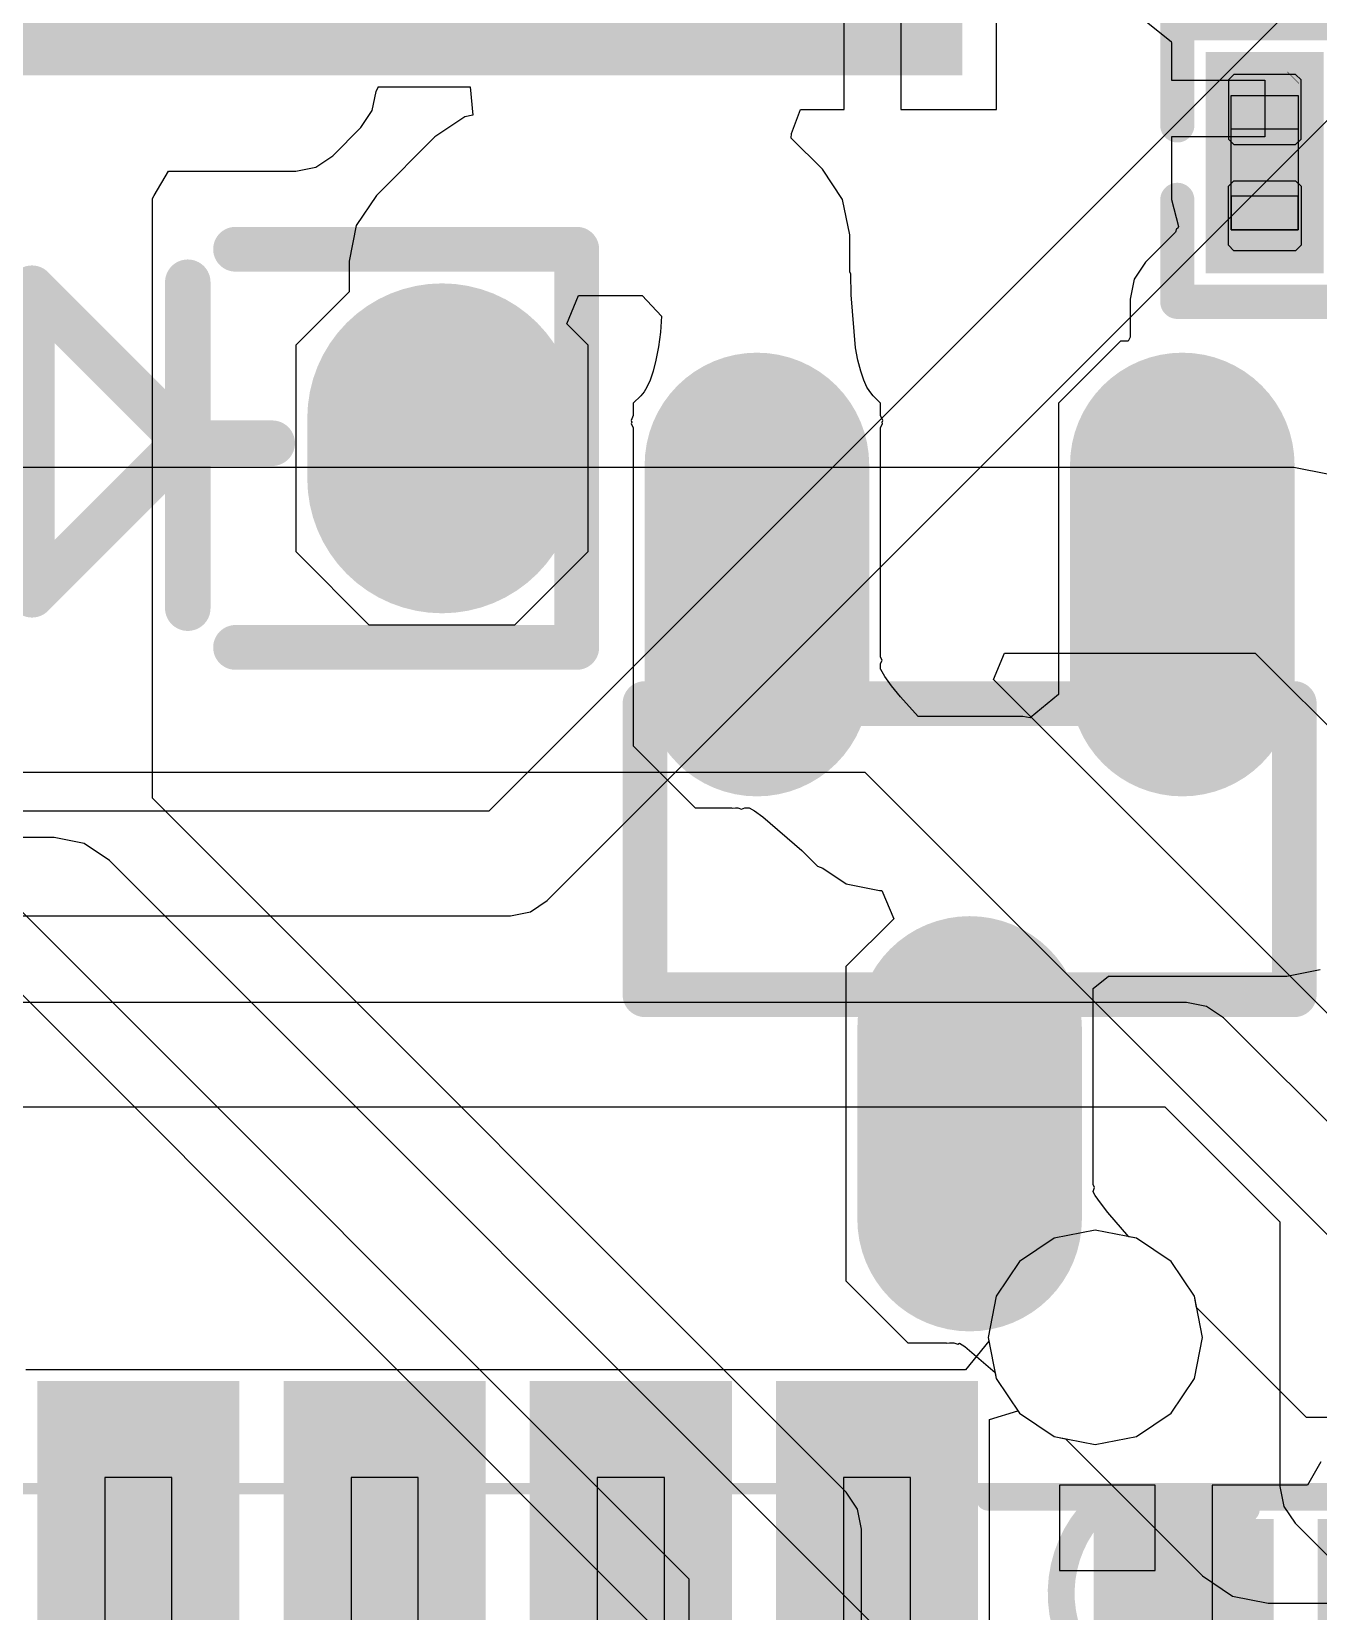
# Model space of a CAD drawing. Header units: millimetres. Extents: x 50 to 153, y 18 to 71.
# Drawn here: x 131.38 to 137.13, y 55.49 to 62.54 of the extents above; entities that cross this region are included whole.
import ezdxf

# ---------------------------------------------------------------- set-up
doc = ezdxf.new("R2010")
doc.units = ezdxf.units.MM
for name, color, linetype in [('BottomLayer', 5, 'Continuous'), ('BottomOverlay', 54, 'Continuous'), ('BottomPaste', 16, 'Continuous'), ('BottomSolder', 6, 'Continuous'), ('ConnectLayer', 7, 'Continuous'), ('Mechanical15', 56, 'Continuous'), ('Mechanical4', 56, 'Continuous'), ('Mechanical5', 56, 'Continuous'), ('TopLayer', 1, 'Continuous'), ('TopOverlay', 2, 'Continuous'), ('TopPaste', 8, 'Continuous'), ('TopSolder', 216, 'Continuous')]:
    doc.layers.add(name, color=color, linetype=linetype)

# ---------------------------------------------------------------- blocks, each defined once
blk = doc.blocks.new('R0201_22')
at = {"layer": 'Mechanical15', "const_width": 0.00254}
blk.add_lwpolyline([(0.4229, -0.1016), (0.3721, -0.1524)], dxfattribs=at)
at = {"layer": 'Mechanical15', "const_width": 0.00127}
for points in [[(0.4222, -0.1016, 1), (0.4235, -0.1016, 1)], [(0.3714, -0.1524, 1), (0.3727, -0.1524, 1)]]:
    blk.add_lwpolyline(points, format="xyb", close=True, dxfattribs=at)
at = {"layer": 'Mechanical4'}
for p, q in [((-0.2821, 0.1501), (0.3179, 0.1501)), ((-0.2821, -0.15), (-0.2821, 0.1501)), ((0.3179, 0.1501), (0.3179, -0.15)), ((0.3179, -0.15), (-0.2821, -0.15))]:
    blk.add_line(p, q, dxfattribs=at)
at = {"layer": 'Mechanical5'}
for p, q in [((-0.1321, 0.1501), (-0.2821, 0.1501)), ((-0.2821, 0.1501), (-0.2821, -0.15)), ((-0.1321, -0.15), (-0.1321, 0.1501)), ((0.1679, 0.1501), (0.3179, 0.1501)), ((0.1679, -0.15), (0.1679, 0.1501)), ((0.3179, 0.1501), (0.3179, -0.15)), ((-0.2821, -0.15), (-0.1321, -0.15)), ((0.3179, -0.15), (0.1679, -0.15))]:
    blk.add_line(p, q, dxfattribs=at)
at = {"layer": 'TopLayer'}
for points in [[(-0.3752, -0.162), (-0.0721, -0.162), (-0.3752, 0.162), (-0.0721, 0.162)], [(0.1079, -0.162), (0.411, -0.162), (0.1079, 0.162), (0.411, 0.162)]]:
    blk.add_solid(points, dxfattribs=at)
at = {"layer": 'TopOverlay', "const_width": 0.1524}
for points in [[(-0.6038, 0.3906), (-0.1483, 0.3906)], [(-0.6038, 0.3906), (-0.6038, -0.3906)], [(0.1841, 0.3906), (0.6396, 0.3906)], [(0.6396, 0.3906), (0.6396, -0.3906)], [(-0.6038, -0.3906), (-0.1483, -0.3906)], [(0.1841, -0.3906), (0.6396, -0.3906)]]:
    blk.add_lwpolyline(points, dxfattribs=at)
at = {"layer": 'TopOverlay', "const_width": 0.0762}
for points in [[(-0.6419, 0.3906, 1), (-0.5657, 0.3906, 1)], [(-0.6419, 0.3906, 1), (-0.5657, 0.3906, 1)], [(-0.1864, 0.3906, 1), (-0.1102, 0.3906, 1)], [(0.146, 0.3906, 1), (0.2222, 0.3906, 1)], [(0.6015, 0.3906, 1), (0.6777, 0.3906, 1)], [(0.6015, 0.3906, 1), (0.6777, 0.3906, 1)], [(-0.6419, -0.3906, 1), (-0.5657, -0.3906, 1)], [(-0.6419, -0.3906, 1), (-0.5657, -0.3906, 1)], [(-0.1864, -0.3906, 1), (-0.1102, -0.3906, 1)], [(0.146, -0.3906, 1), (0.2222, -0.3906, 1)], [(0.6015, -0.3906, 1), (0.6777, -0.3906, 1)], [(0.6015, -0.3906, 1), (0.6777, -0.3906, 1)]]:
    blk.add_lwpolyline(points, format="xyb", close=True, dxfattribs=at)
at = {"layer": 'TopPaste'}
for p, q in [((-0.3752, 0.138), (-0.3512, 0.162)), ((-0.3512, 0.162), (-0.0871, 0.162)), ((-0.0871, 0.162), (-0.0631, 0.138)), ((0.1229, 0.162), (0.0989, 0.138)), ((0.3871, 0.162), (0.1229, 0.162)), ((0.411, 0.138), (0.3871, 0.162)), ((-0.3752, -0.138), (-0.3752, 0.138)), ((-0.0631, 0.138), (-0.0631, -0.138)), ((0.0989, 0.138), (0.0989, -0.138)), ((0.411, -0.138), (0.411, 0.138)), ((-0.3512, -0.162), (-0.3752, -0.138)), ((-0.0631, -0.138), (-0.0871, -0.162)), ((0.0989, -0.138), (0.1229, -0.162)), ((0.3871, -0.162), (0.411, -0.138)), ((-0.0871, -0.162), (-0.3512, -0.162)), ((0.1229, -0.162), (0.3871, -0.162))]:
    blk.add_line(p, q, dxfattribs=at)
for points in [[(-0.3752, -0.162), (-0.0721, -0.162), (-0.3752, 0.162), (-0.0721, 0.162)], [(0.1079, -0.162), (0.411, -0.162), (0.1079, 0.162), (0.411, 0.162)]]:
    blk.add_solid(points, dxfattribs=at)
at = {"layer": 'TopSolder'}
for points in [[(-0.4768, -0.2636), (0.0295, -0.2636), (-0.4768, 0.2636), (0.0295, 0.2636)], [(0.0063, -0.2636), (0.5126, -0.2636), (0.0063, 0.2636), (0.5126, 0.2636)]]:
    blk.add_solid(points, dxfattribs=at)
blk = doc.blocks.new('SOT_23_45')
at = {"layer": 'TopLayer', "const_width": 0.8}
for points in [[(0.4128, 0), (-0.5652, 0)], [(2.8017, -0.95), (1.9507, -0.95)], [(0.4128, -1.9), (-0.5652, -1.9)]]:
    blk.add_lwpolyline(points, dxfattribs=at)
at = {"layer": 'TopLayer', "const_width": 0.4}
for points in [[(-0.7652, 0, 1), (-0.3652, 0, 1)], [(0.2128, 0, 1), (0.6128, 0, 1)], [(1.7507, -0.95, 1), (2.1507, -0.95, 1)], [(2.6017, -0.95, 1), (3.0017, -0.95, 1)], [(-0.7652, -1.9, 1), (-0.3652, -1.9, 1)], [(0.2128, -1.9, 1), (0.6128, -1.9, 1)]]:
    blk.add_lwpolyline(points, format="xyb", close=True, dxfattribs=at)
at = {"layer": 'TopOverlay', "const_width": 0.2}
for points in [[(0.5, -2.4), (0.5, 0.5)], [(1.8, 0.5), (0.5, 0.5)], [(1.8, -2.4), (1.8, 0.5)], [(1.8, -2.4), (0.5, -2.4)]]:
    blk.add_lwpolyline(points, dxfattribs=at)
at = {"layer": 'TopOverlay', "const_width": 0.1}
for points in [[(0.45, 0.5, 1), (0.55, 0.5, 1)], [(0.45, 0.5, 1), (0.55, 0.5, 1)], [(1.75, 0.5, 1), (1.85, 0.5, 1)], [(1.75, 0.5, 1), (1.85, 0.5, 1)], [(0.45, -2.4, 1), (0.55, -2.4, 1)], [(0.45, -2.4, 1), (0.55, -2.4, 1)], [(1.75, -2.4, 1), (1.85, -2.4, 1)], [(1.75, -2.4, 1), (1.85, -2.4, 1)]]:
    blk.add_lwpolyline(points, format="xyb", close=True, dxfattribs=at)
at = {"layer": 'TopPaste', "const_width": 0.8}
for points in [[(0.4128, 0), (-0.5652, 0)], [(2.8017, -0.95), (1.9507, -0.95)], [(0.4128, -1.9), (-0.5652, -1.9)]]:
    blk.add_lwpolyline(points, dxfattribs=at)
at = {"layer": 'TopPaste', "const_width": 0.4}
for points in [[(-0.7652, 0, 1), (-0.3652, 0, 1)], [(0.2128, 0, 1), (0.6128, 0, 1)], [(1.7507, -0.95, 1), (2.1507, -0.95, 1)], [(2.6017, -0.95, 1), (3.0017, -0.95, 1)], [(-0.7652, -1.9, 1), (-0.3652, -1.9, 1)], [(0.2128, -1.9, 1), (0.6128, -1.9, 1)]]:
    blk.add_lwpolyline(points, format="xyb", close=True, dxfattribs=at)
at = {"layer": 'TopSolder', "const_width": 1.0032}
for points in [[(0.4128, 0), (-0.5652, 0)], [(2.8017, -0.95), (1.9507, -0.95)], [(0.4128, -1.9), (-0.5652, -1.9)]]:
    blk.add_lwpolyline(points, dxfattribs=at)
at = {"layer": 'TopSolder', "const_width": 0.5016}
for points in [[(-0.816, 0, 1), (-0.3144, 0, 1)], [(0.162, 0, 1), (0.6636, 0, 1)], [(1.6999, -0.95, 1), (2.2015, -0.95, 1)], [(2.5509, -0.95, 1), (3.0525, -0.95, 1)], [(-0.816, -1.9, 1), (-0.3144, -1.9, 1)], [(0.162, -1.9, 1), (0.6636, -1.9, 1)]]:
    blk.add_lwpolyline(points, format="xyb", close=True, dxfattribs=at)
blk = doc.blocks.new('0805_D_50')
at = {"layer": 'TopLayer', "const_width": 1}
blk.add_lwpolyline([(1.5037, -0.1401), (1.5037, 0.1299)], dxfattribs=at)
at = {"layer": 'TopLayer', "const_width": 0.5}
for points in [[(1.2537, 0.1299, 1), (1.7537, 0.1299, 1)], [(1.2537, -0.1401, 1), (1.7537, -0.1401, 1)]]:
    blk.add_lwpolyline(points, format="xyb", close=True, dxfattribs=at)
at = {"layer": 'TopLayer'}
blk.add_solid([(-1.9834, -0.6401), (-0.9834, -0.6401), (-1.9834, 0.6299), (-0.9834, 0.6299)], dxfattribs=at)
at = {"layer": 'TopOverlay'}
for points, const_width in [([(-2.0853, -0.8941), (-2.0853, 0.8839)], 0.2), ([(-2.0853, 0.8839), (-0.5613, 0.8839)], 0.2), ([(0.5817, 0.8839), (2.1057, 0.8839)], 0.2), ([(2.1057, -0.8941), (2.1057, 0.8839)], 0.2), ([(-0.3277, -0.6591), (-0.3277, 0.7099)], 0.2032), ([(-0.3277, 0.7099), (0.3645, 0.0178)], 0.2032), ([(0.3683, -0.7188), (0.3683, 0.7366)], 0.2032), ([(-0.7112, 0.0127), (-0.3302, 0.0127)], 0.2032), ([(-0.3277, -0.6591), (0.3264, -0.0051)], 0.2032), ([(0.3264, -0.0051), (0.3645, -0.0051)], 0.2032), ([(0.3645, 0.0178), (0.7455, 0.0178)], 0.2032), ([(0.3645, -0.0051), (0.3645, 0.0178)], 0.2032), ([(-2.0853, -0.8941), (-0.5613, -0.8941)], 0.2), ([(0.5817, -0.8941), (2.1057, -0.8941)], 0.2)]:
    blk.add_lwpolyline(points, dxfattribs=dict(at, const_width=const_width))
for points, const_width in [([(-2.1353, 0.8839, 1), (-2.0353, 0.8839, 1)], 0.1), ([(-2.1353, 0.8839, 1), (-2.0353, 0.8839, 1)], 0.1), ([(-0.6113, 0.8839, 1), (-0.5113, 0.8839, 1)], 0.1), ([(0.5317, 0.8839, 1), (0.6317, 0.8839, 1)], 0.1), ([(2.0557, 0.8839, 1), (2.1557, 0.8839, 1)], 0.1), ([(2.0557, 0.8839, 1), (2.1557, 0.8839, 1)], 0.1), ([(-0.3785, 0.7099, 1), (-0.2769, 0.7099, 1)], 0.1016), ([(-0.3785, 0.7099, 1), (-0.2769, 0.7099, 1)], 0.1016), ([(0.3175, 0.7366, 1), (0.4191, 0.7366, 1)], 0.1016), ([(-0.762, 0.0127, 1), (-0.6604, 0.0127, 1)], 0.1016), ([(-0.381, 0.0127, 1), (-0.2794, 0.0127, 1)], 0.1016), ([(0.2756, -0.0051, 1), (0.3772, -0.0051, 1)], 0.1016), ([(0.2756, -0.0051, 1), (0.3772, -0.0051, 1)], 0.1016), ([(0.3137, 0.0178, 1), (0.4153, 0.0178, 1)], 0.1016), ([(0.3137, 0.0178, 1), (0.4153, 0.0178, 1)], 0.1016), ([(0.3137, 0.0178, 1), (0.4153, 0.0178, 1)], 0.1016), ([(0.3137, -0.0051, 1), (0.4153, -0.0051, 1)], 0.1016), ([(0.3137, -0.0051, 1), (0.4153, -0.0051, 1)], 0.1016), ([(0.6947, 0.0178, 1), (0.7963, 0.0178, 1)], 0.1016), ([(-0.3785, -0.6591, 1), (-0.2769, -0.6591, 1)], 0.1016), ([(-0.3785, -0.6591, 1), (-0.2769, -0.6591, 1)], 0.1016), ([(0.3175, -0.7188, 1), (0.4191, -0.7188, 1)], 0.1016), ([(-2.1353, -0.8941, 1), (-2.0353, -0.8941, 1)], 0.1), ([(-2.1353, -0.8941, 1), (-2.0353, -0.8941, 1)], 0.1), ([(-0.6113, -0.8941, 1), (-0.5113, -0.8941, 1)], 0.1), ([(0.5317, -0.8941, 1), (0.6317, -0.8941, 1)], 0.1), ([(2.0557, -0.8941, 1), (2.1557, -0.8941, 1)], 0.1), ([(2.0557, -0.8941, 1), (2.1557, -0.8941, 1)], 0.1)]:
    blk.add_lwpolyline(points, format="xyb", close=True, dxfattribs=dict(at, const_width=const_width))
at = {"layer": 'TopPaste', "const_width": 1}
blk.add_lwpolyline([(1.5037, -0.1401), (1.5037, 0.1299)], dxfattribs=at)
at = {"layer": 'TopPaste', "const_width": 0.5}
for points in [[(1.2537, 0.1299, 1), (1.7537, 0.1299, 1)], [(1.2537, -0.1401, 1), (1.7537, -0.1401, 1)]]:
    blk.add_lwpolyline(points, format="xyb", close=True, dxfattribs=at)
at = {"layer": 'TopPaste'}
blk.add_solid([(-1.9834, -0.6401), (-0.9834, -0.6401), (-1.9834, 0.6299), (-0.9834, 0.6299)], dxfattribs=at)
at = {"layer": 'TopSolder', "const_width": 1.2032}
blk.add_lwpolyline([(1.5037, -0.1401), (1.5037, 0.1299)], dxfattribs=at)
at = {"layer": 'TopSolder', "const_width": 0.6016}
for points in [[(1.2029, 0.1299, 1), (1.8045, 0.1299, 1)], [(1.2029, -0.1401, 1), (1.8045, -0.1401, 1)]]:
    blk.add_lwpolyline(points, format="xyb", close=True, dxfattribs=at)
at = {"layer": 'TopSolder'}
blk.add_solid([(-2.085, -0.7417), (-0.8818, -0.7417), (-2.085, 0.7315), (-0.8818, 0.7315)], dxfattribs=at)
blk = doc.blocks.new('USB_TYPE_C_16PIN_A_95')
at = {"layer": 'TopLayer'}
for points in [[(3.8474, 2.9347), (3.8474, 3.5347), (2.4974, 2.9347), (2.4974, 3.5347)], [(3.8474, 2.1347), (3.8474, 2.7347), (2.4974, 2.1347), (2.4974, 2.7347)], [(2.4974, 1.9348), (2.4974, 1.6348), (3.8474, 1.9348), (3.8474, 1.6348)], [(2.4974, 1.4347), (2.4974, 1.1347), (3.8474, 1.4347), (3.8474, 1.1347)], [(2.4974, 0.9348), (2.4974, 0.6348), (3.8474, 0.9348), (3.8474, 0.6348)], [(3.8474, 0.1347), (3.8474, 0.4347), (2.4974, 0.1347), (2.4974, 0.4347)], [(3.8474, -0.3652), (3.8474, -0.0652), (2.4974, -0.3652), (2.4974, -0.0652)]]:
    blk.add_solid(points, dxfattribs=at)
at = {"layer": 'TopPaste'}
for points in [[(3.8474, 2.9347), (3.8474, 3.5347), (2.4974, 2.9347), (2.4974, 3.5347)], [(3.8474, 2.1347), (3.8474, 2.7347), (2.4974, 2.1347), (2.4974, 2.7347)], [(2.4974, 1.9348), (2.4974, 1.6348), (3.8474, 1.9348), (3.8474, 1.6348)], [(2.4974, 1.4347), (2.4974, 1.1347), (3.8474, 1.4347), (3.8474, 1.1347)], [(2.4974, 0.9348), (2.4974, 0.6348), (3.8474, 0.9348), (3.8474, 0.6348)], [(3.8474, 0.1347), (3.8474, 0.4347), (2.4974, 0.1347), (2.4974, 0.4347)], [(3.8474, -0.3652), (3.8474, -0.0652), (2.4974, -0.3652), (2.4974, -0.0652)]]:
    blk.add_solid(points, dxfattribs=at)
at = {"layer": 'TopSolder'}
for points in [[(3.949, 2.8331), (3.949, 3.6363), (2.3958, 2.8331), (2.3958, 3.6363)], [(3.949, 2.0331), (3.949, 2.8363), (2.3958, 2.0331), (2.3958, 2.8363)], [(2.3958, 2.0364), (2.3958, 1.5332), (3.949, 2.0364), (3.949, 1.5332)], [(2.3958, 1.5363), (2.3958, 1.0331), (3.949, 1.5363), (3.949, 1.0331)], [(2.3958, 1.0364), (2.3958, 0.5332), (3.949, 1.0364), (3.949, 0.5332)], [(3.949, 0.0331), (3.949, 0.5363), (2.3958, 0.0331), (2.3958, 0.5363)], [(3.949, -0.4668), (3.949, 0.0364), (2.3958, -0.4668), (2.3958, 0.0364)], [(3.949, -0.9669), (3.949, -0.4637), (2.3958, -0.9669), (2.3958, -0.4637)]]:
    blk.add_solid(points, dxfattribs=at)
blk = doc.blocks.new('_0402_116')
at = {"layer": 'TopLayer'}
for points in [[(-0.2133, 0.8501), (-0.2133, 0.2501), (0.2966, 0.8501), (0.2966, 0.2501)], [(-0.2133, -0.1499), (-0.2133, -0.7499), (0.2966, -0.1499), (0.2966, -0.7499)]]:
    blk.add_solid(points, dxfattribs=at)
at = {"layer": 'TopOverlay', "const_width": 0.12}
for points in [[(-0.3523, 0.9516, -0.424007), (0.4227, 0.9645)], [(0.4102, -0.826, -0.424007), (-0.3647, -0.8389)]]:
    blk.add_lwpolyline(points, format="xyb", dxfattribs=at)
at = {"layer": 'TopOverlay', "const_width": 0.06}
for points in [[(-0.3823, 0.9516, 1), (-0.3223, 0.9516, 1)], [(0.3927, 0.9645, 1), (0.4527, 0.9645, 1)], [(-0.3899, 0.9255, 1), (-0.3299, 0.9255, 1)], [(0.3879, 0.9255, 1), (0.4479, 0.9255, 1)], [(-0.3899, 0.2955, 1), (-0.3299, 0.2955, 1)], [(0.3879, 0.2955, 1), (0.4479, 0.2955, 1)], [(-0.3899, -0.1699, 1), (-0.3299, -0.1699, 1)], [(0.3879, -0.1699, 1), (0.4479, -0.1699, 1)], [(-0.3899, -0.7999, 1), (-0.3299, -0.7999, 1)], [(0.3802, -0.826, 1), (0.4402, -0.826, 1)], [(0.3879, -0.7999, 1), (0.4479, -0.7999, 1)], [(-0.3947, -0.8389, 1), (-0.3347, -0.8389, 1)]]:
    blk.add_lwpolyline(points, format="xyb", close=True, dxfattribs=at)
at = {"layer": 'TopOverlay', "const_width": 0.12}
for points in [[(-0.3599, 0.2955), (-0.3599, 0.9255)], [(0.4179, 0.2955), (0.4179, 0.9255)], [(-0.3599, -0.7999), (-0.3599, -0.1699)], [(0.4179, -0.7999), (0.4179, -0.1699)]]:
    blk.add_lwpolyline(points, dxfattribs=at)
at = {"layer": 'TopPaste'}
for points in [[(-0.2133, 0.8501), (-0.2133, 0.2501), (0.2966, 0.8501), (0.2966, 0.2501)], [(-0.2133, -0.1499), (-0.2133, -0.7499), (0.2966, -0.1499), (0.2966, -0.7499)]]:
    blk.add_solid(points, dxfattribs=at)
at = {"layer": 'TopSolder'}
for points in [[(-0.3149, 0.9517), (-0.3149, 0.1485), (0.3982, 0.9517), (0.3982, 0.1485)], [(-0.3149, -0.0483), (-0.3149, -0.8515), (0.3982, -0.0483), (0.3982, -0.8515)]]:
    blk.add_solid(points, dxfattribs=at)
blk = doc.blocks.new('TF_SMD_TF_02_B_131')
at = {"layer": 'BottomLayer'}
for points in [[(-1.711, -8.0548), (-1.0109, -8.0548), (-1.711, -6.4548), (-1.0109, -6.4548)], [(-0.6106, -8.0548), (0.0894, -8.0548), (-0.6106, -6.4548), (0.0894, -6.4548)], [(0.4889, -8.0548), (1.189, -8.0548), (0.4889, -6.4548), (1.189, -6.4548)], [(1.5885, -8.0548), (2.2885, -8.0548), (1.5885, -6.4548), (2.2885, -6.4548)]]:
    blk.add_solid(points, dxfattribs=at)
at = {"layer": 'BottomOverlay', "const_width": 0.1016}
blk.add_lwpolyline([(2.433, -6.8804), (5.5321, -6.8814)], dxfattribs=at)
at = {"layer": 'BottomOverlay', "const_width": 0.0508}
blk.add_lwpolyline([(2.4076, -6.8804, 1), (2.4584, -6.8804, 1)], format="xyb", close=True, dxfattribs=at)
at = {"layer": 'BottomPaste'}
for points in [[(-1.711, -8.0548), (-1.0109, -8.0548), (-1.711, -6.4548), (-1.0109, -6.4548)], [(-0.6106, -8.0548), (0.0894, -8.0548), (-0.6106, -6.4548), (0.0894, -6.4548)], [(0.4889, -8.0548), (1.189, -8.0548), (0.4889, -6.4548), (1.189, -6.4548)], [(1.5885, -8.0548), (2.2885, -8.0548), (1.5885, -6.4548), (2.2885, -6.4548)]]:
    blk.add_solid(points, dxfattribs=at)
at = {"layer": 'BottomSolder'}
for points in [[(-1.8126, -8.1564), (-0.9093, -8.1564), (-1.8126, -6.3532), (-0.9093, -6.3532)], [(-0.7122, -8.1564), (0.191, -8.1564), (-0.7122, -6.3532), (0.191, -6.3532)], [(0.3873, -8.1564), (1.2906, -8.1564), (0.3873, -6.3532), (1.2906, -6.3532)], [(1.4869, -8.1564), (2.3901, -8.1564), (1.4869, -6.3532), (2.3901, -6.3532)]]:
    blk.add_solid(points, dxfattribs=at)
at = {"layer": 'Mechanical15'}
for p, q in [((-1.511, -6.7831), (-1.511, -7.4331)), ((-1.2109, -6.7831), (-1.511, -6.7831)), ((-1.2109, -7.4331), (-1.2109, -6.7831)), ((-0.4106, -6.7831), (-0.4106, -7.4331)), ((-0.1106, -6.7831), (-0.4106, -6.7831)), ((-0.1106, -7.4331), (-0.1106, -6.7831)), ((0.6889, -6.7831), (0.6889, -7.4331)), ((0.989, -6.7831), (0.6889, -6.7831)), ((0.989, -7.4331), (0.989, -6.7831)), ((1.7885, -6.7831), (1.7885, -7.4331)), ((2.0885, -6.7831), (1.7885, -6.7831)), ((2.0885, -7.4331), (2.0885, -6.7831))]:
    blk.add_line(p, q, dxfattribs=at)
at = {"layer": 'Mechanical15', "const_width": 0.0508}
blk.add_lwpolyline([(-7.6824, -6.8331), (7.0776, -6.8331)], dxfattribs=at)

msp = doc.modelspace()

# ---------------------------------------------------------------- linework, layer by layer
at = {"layer": 'ConnectLayer'}
for p, q in [((138.5578, 64.1949), (133.4218, 59.0588)), ((133.6832, 58.6609), (139.0312, 64.009)), ((135.0089, 62.1921), (135.0089, 63.1211)), ((135.2629, 63.1211), (135.2629, 62.1921)), ((135.6899, 62.1921), (135.6899, 62.7186)), ((136.3447, 62.596), (136.47, 62.4958)), ((136.47, 62.4958), (136.4718, 62.4903)), ((136.4718, 62.4903), (136.4718, 62.3239)), ((132.9183, 62.273), (132.927, 62.2927)), ((132.927, 62.2927), (132.927, 62.2937)), ((132.927, 62.2937), (133.3381, 62.2937)), ((133.3381, 62.2937), (133.3506, 62.1667)), ((136.4718, 62.3239), (136.8878, 62.3239)), ((136.8878, 62.3239), (136.8878, 62.0699)), ((132.9012, 62.1874), (132.9183, 62.273)), ((132.8507, 62.1117), (132.9012, 62.1874)), ((133.3154, 62.1597), (133.181, 62.0699)), ((133.3506, 62.1667), (133.3154, 62.1597)), ((134.774, 62.0856), (134.8138, 62.1921)), ((134.8138, 62.1921), (135.0089, 62.1921)), ((135.2629, 62.1921), (135.6899, 62.1921)), ((132.7244, 61.9854), (132.8507, 62.1117)), ((134.7729, 62.0651), (134.774, 62.0856)), ((133.181, 62.0699), (132.9196, 61.8085)), ((134.9125, 61.9255), (134.7729, 62.0651)), ((136.8878, 62.0699), (136.4718, 62.0699)), ((136.4718, 62.0699), (136.4718, 61.7913)), ((132.6488, 61.9349), (132.7244, 61.9854)), ((131.9263, 61.8086), (131.9913, 61.9172)), ((131.9913, 61.9172), (132.5596, 61.9172)), ((132.5596, 61.9172), (132.6488, 61.9349)), ((135.0024, 61.791), (134.9125, 61.9255)), ((131.919, 61.7947), (131.9263, 61.8086)), ((131.919, 59.1178), (131.919, 61.7947)), ((132.9196, 61.8085), (132.8298, 61.6741)), ((135.0339, 61.6325), (135.0024, 61.791)), ((136.4718, 61.7913), (136.4717, 61.7913)), ((136.4717, 61.7913), (136.5025, 61.6695)), ((132.8298, 61.6741), (132.7983, 61.5155)), ((136.4937, 61.6597), (136.4892, 61.6448)), ((136.4999, 61.663), (136.4937, 61.6597)), ((136.5025, 61.6695), (136.4999, 61.663)), ((135.0339, 61.4675), (135.0339, 61.6325)), ((136.4892, 61.6448), (136.3547, 61.5104)), ((132.7983, 61.5155), (132.7983, 61.3788)), ((135.0385, 61.4569), (135.0339, 61.4675)), ((135.0398, 61.3648), (135.0385, 61.4569)), ((136.3547, 61.5104), (136.3042, 61.4347)), ((132.7983, 61.3788), (132.5602, 61.1408)), ((136.3042, 61.4347), (136.2865, 61.3455)), ((133.7703, 61.2355), (133.8229, 61.3625)), ((133.8229, 61.3625), (134.1063, 61.3625)), ((134.1063, 61.3625), (134.1931, 61.2698)), ((135.0601, 61.1288), (135.0398, 61.3648)), ((136.2865, 61.3455), (136.2865, 61.1767)), ((133.865, 61.1408), (133.7703, 61.2355)), ((134.1931, 61.2698), (134.1884, 61.1988)), ((134.1884, 61.1988), (134.1797, 61.1325)), ((136.2865, 61.1767), (136.2784, 61.1587)), ((132.5602, 61.1408), (132.5602, 60.2184)), ((133.865, 60.2184), (133.865, 61.1408)), ((134.1797, 61.1325), (134.1686, 61.0734)), ((135.0704, 61.0734), (135.0601, 61.1288)), ((136.2433, 61.1575), (135.9671, 60.8813)), ((136.2784, 61.1575), (136.2433, 61.1575)), ((136.2784, 61.1587), (136.2784, 61.1575)), ((134.1559, 61.0236), (134.1421, 60.9834)), ((134.1686, 61.0734), (134.1559, 61.0236)), ((135.0832, 61.0236), (135.0704, 61.0734)), ((135.097, 60.9834), (135.0832, 61.0236)), ((134.1282, 60.9532), (134.1156, 60.9326)), ((134.1421, 60.9834), (134.1282, 60.9532)), ((135.1108, 60.9531), (135.097, 60.9834)), ((135.1234, 60.9327), (135.1108, 60.9531)), ((134.1004, 60.9145), (134.0671, 60.8813)), ((134.0671, 60.8813), (134.0671, 60.8265)), ((134.1156, 60.9326), (134.1004, 60.9145)), ((135.1387, 60.9145), (135.1234, 60.9327)), ((135.1719, 60.8813), (135.1387, 60.9145)), ((135.1719, 60.8265), (135.1719, 60.8813)), ((135.9671, 60.8813), (135.9671, 59.5802)), ((134.0671, 60.8265), (134.0576, 60.8036)), ((135.1814, 60.8036), (135.1719, 60.8265)), ((134.0576, 60.8036), (134.0605, 60.7966)), ((134.0605, 60.7966), (134.0582, 60.7895)), ((134.0582, 60.7895), (134.0671, 60.7723)), ((134.0671, 60.7723), (134.0671, 59.3509)), ((135.1719, 60.7723), (135.1808, 60.7895)), ((135.1719, 59.7476), (135.1719, 60.7723)), ((135.1786, 60.7966), (135.1814, 60.8036)), ((135.1808, 60.7895), (135.1786, 60.7966)), ((137.0173, 60.5939), (129.6553, 60.5939)), ((137.1759, 60.5624), (137.0173, 60.5939)), ((132.5602, 60.2184), (132.8864, 59.8922)), ((133.5388, 59.8922), (133.865, 60.2184)), ((132.8864, 59.8922), (133.5388, 59.8922)), ((135.6761, 59.6479), (135.7247, 59.7652)), ((135.7247, 59.7652), (136.8457, 59.7652)), ((136.8457, 59.7652), (139.087, 57.5238)), ((135.1783, 59.7334), (135.1719, 59.7476)), ((135.1719, 59.7166), (135.1783, 59.7334)), ((135.1719, 59.6934), (135.1719, 59.7166)), ((135.1729, 59.6913), (135.1719, 59.6934)), ((135.1915, 59.6607), (135.1729, 59.6913)), ((135.2213, 59.6192), (135.1915, 59.6607)), ((135.261, 59.5698), (135.2213, 59.6192)), ((138.0901, 57.234), (135.6761, 59.6479)), ((135.3398, 59.4826), (135.261, 59.5698)), ((135.9671, 59.5802), (135.8401, 59.476)), ((135.8065, 59.4826), (135.3398, 59.4826)), ((135.8401, 59.476), (135.8065, 59.4826)), ((134.0671, 59.3509), (134.3433, 59.0747)), ((124.3385, 59.2331), (135.1021, 59.2331)), ((135.1021, 59.2331), (137.5956, 56.7395)), ((135.018, 56.0188), (131.919, 59.1178)), ((133.4218, 59.0588), (127.9901, 59.0588)), ((134.3433, 59.0747), (134.5064, 59.0747)), ((134.5064, 59.0747), (134.5099, 59.0722)), ((134.5099, 59.0722), (134.5239, 59.0747)), ((134.5239, 59.0747), (134.5341, 59.0747)), ((134.5341, 59.0747), (134.5509, 59.0683)), ((134.5509, 59.0683), (134.5652, 59.0747)), ((134.5652, 59.0747), (134.5849, 59.0747)), ((134.5849, 59.0747), (134.6092, 59.0603)), ((134.6092, 59.0603), (134.6459, 59.0342)), ((134.6459, 59.0342), (134.8195, 58.8831)), ((131.4803, 58.9415), (125.0834, 58.9415)), ((131.6141, 58.9149), (131.4803, 58.9415)), ((131.7275, 58.8391), (131.6141, 58.9149)), ((135.2286, 55.338), (131.7275, 58.8391)), ((134.8195, 58.8831), (134.8894, 58.8146)), ((134.8894, 58.8146), (134.9135, 58.805)), ((134.9135, 58.805), (135.0178, 58.7353)), ((131.2163, 58.7302), (134.3153, 55.6312)), ((135.0178, 58.7353), (135.1665, 58.7057)), ((135.1665, 58.7057), (135.1779, 58.7057)), ((135.1779, 58.7057), (135.2305, 58.5787)), ((133.6075, 58.6104), (133.6832, 58.6609)), ((128.0867, 58.5927), (133.5184, 58.5927)), ((133.5184, 58.5927), (133.6075, 58.6104)), ((135.2305, 58.5787), (135.0171, 58.3654)), ((135.0171, 58.3654), (135.0171, 56.962)), ((136.9868, 58.323), (137.1355, 58.3526)), ((136.1219, 58.2677), (136.1893, 58.323)), ((136.1219, 57.3918), (136.1219, 58.2677)), ((136.1893, 58.323), (136.9868, 58.323)), ((136.5387, 58.2054), (125.0834, 58.2054)), ((131.3355, 58.2423), (134.3439, 55.2338)), ((136.6279, 58.1877), (136.5387, 58.2054)), ((136.7035, 58.1371), (136.6279, 58.1877)), ((137.3536, 57.4871), (136.7035, 58.1371)), ((124.6418, 57.7392), (136.4422, 57.7392)), ((136.4422, 57.7392), (136.9557, 57.2258)), ((136.128, 57.3795), (136.1219, 57.3918)), ((136.1219, 57.3614), (136.128, 57.3795)), ((136.1219, 57.3596), (136.1219, 57.3614)), ((136.1305, 57.3438), (136.1219, 57.3596)), ((136.1534, 57.31), (136.1305, 57.3438)), ((136.1865, 57.2668), (136.1534, 57.31)), ((136.2801, 57.1593), (136.1865, 57.2668)), ((136.9557, 57.2258), (136.9557, 56.0444)), ((135.9475, 57.1526), (135.7921, 57.0487)), ((135.9475, 57.1526), (135.7921, 57.0487)), ((135.9475, 57.1526), (135.7921, 57.0487)), ((136.1308, 57.189), (135.9475, 57.1526)), ((136.1308, 57.189), (135.9475, 57.1526)), ((136.1308, 57.189), (135.9475, 57.1526)), ((136.3142, 57.1526), (136.1308, 57.189)), ((136.3142, 57.1526), (136.1308, 57.189)), ((136.3142, 57.1526), (136.1308, 57.189)), ((136.3142, 57.1526), (136.2801, 57.1593)), ((136.4696, 57.0487), (136.3142, 57.1526)), ((136.4696, 57.0487), (136.3142, 57.1526)), ((136.4696, 57.0487), (136.3142, 57.1526)), ((136.4696, 57.0487), (136.3142, 57.1526)), ((135.7921, 57.0487), (135.6882, 56.8933)), ((135.7921, 57.0487), (135.6882, 56.8933)), ((135.7921, 57.0487), (135.6882, 56.8933)), ((136.5735, 56.8933), (136.4696, 57.0487)), ((136.5735, 56.8933), (136.4696, 57.0487)), ((136.5735, 56.8933), (136.4696, 57.0487)), ((136.5735, 56.8933), (136.4696, 57.0487)), ((135.0171, 56.962), (135.2933, 56.6858)), ((135.6882, 56.8933), (135.6517, 56.7099)), ((135.6882, 56.8933), (135.6517, 56.7099)), ((135.6882, 56.8933), (135.6517, 56.7099)), ((136.6099, 56.7099), (136.5735, 56.8933)), ((136.6099, 56.7099), (136.5735, 56.8933)), ((136.6099, 56.7099), (136.5735, 56.8933)), ((136.5834, 56.8434), (136.5735, 56.8933)), ((137.0746, 56.3521), (136.5834, 56.8434)), ((135.2933, 56.6858), (135.4644, 56.6858)), ((135.4644, 56.6858), (135.467, 56.6839)), ((135.467, 56.6839), (135.4791, 56.6858)), ((135.4791, 56.6858), (135.4985, 56.6858)), ((135.4985, 56.6858), (135.5165, 56.6797)), ((135.5165, 56.6797), (135.525, 56.6839)), ((135.525, 56.6839), (135.5484, 56.6687)), ((135.5484, 56.6687), (135.683, 56.5526)), ((135.6552, 56.6923), (135.551, 56.5653)), ((135.6517, 56.7099), (135.6552, 56.6923)), ((135.6517, 56.7099), (135.6882, 56.5266)), ((135.6517, 56.7099), (135.6882, 56.5266)), ((136.5735, 56.5266), (136.6099, 56.7099)), ((136.5735, 56.5266), (136.6099, 56.7099)), ((136.5735, 56.5266), (136.6099, 56.7099)), ((132.3589, 56.5653), (131.3541, 56.5653)), ((132.4544, 56.5653), (132.3589, 56.5653)), ((132.3589, 56.5653), (132.3589, 56.5653)), ((133.4592, 56.5653), (132.4544, 56.5653)), ((132.4544, 56.5653), (132.4544, 56.5653)), ((133.554, 56.5653), (133.4592, 56.5653)), ((133.4592, 56.5653), (133.4592, 56.5653)), ((134.5265, 56.5653), (133.554, 56.5653)), ((133.554, 56.5653), (133.554, 56.5653)), ((134.5588, 56.5653), (134.5265, 56.5653)), ((134.6535, 56.5653), (134.5588, 56.5653)), ((134.6858, 56.5653), (134.6535, 56.5653)), ((135.551, 56.5653), (134.6858, 56.5653)), ((135.683, 56.5526), (135.6882, 56.5266)), ((135.6882, 56.5266), (135.7921, 56.3712)), ((135.6882, 56.5266), (135.7921, 56.3712)), ((135.6882, 56.5266), (135.7921, 56.3712)), ((136.4696, 56.3712), (136.5735, 56.5266)), ((136.4696, 56.3712), (136.5735, 56.5266)), ((136.4696, 56.3712), (136.5735, 56.5266)), ((135.6584, 56.3426), (135.7854, 56.3812)), ((135.7854, 56.3812), (135.7921, 56.3712)), ((135.7921, 56.3712), (135.9475, 56.2673)), ((135.7921, 56.3712), (135.9475, 56.2673)), ((135.7921, 56.3712), (135.9475, 56.2673)), ((135.7921, 56.3712), (135.9475, 56.2673)), ((136.3142, 56.2673), (136.4696, 56.3712)), ((136.3142, 56.2673), (136.4696, 56.3712)), ((136.3142, 56.2673), (136.4696, 56.3712)), ((135.6584, 54.6605), (135.6584, 56.3426)), ((137.6749, 56.3521), (137.0746, 56.3521)), ((135.9475, 56.2673), (136.1308, 56.2308)), ((135.9475, 56.2673), (136.1308, 56.2308)), ((135.9475, 56.2673), (136.1308, 56.2308)), ((135.9475, 56.2673), (135.9974, 56.2574)), ((135.9974, 56.2574), (136.61, 55.6448)), ((136.1308, 56.2308), (136.3142, 56.2673)), ((136.1308, 56.2308), (136.3142, 56.2673)), ((136.1308, 56.2308), (136.3142, 56.2673)), ((137.1376, 56.1534), (137.0793, 56.0505)), ((135.0685, 55.9432), (135.018, 56.0188)), ((136.3983, 56.0505), (135.9713, 56.0505)), ((135.9713, 56.0505), (135.9713, 55.6685)), ((136.3983, 55.6685), (136.3983, 56.0505)), ((137.0793, 56.0505), (136.6523, 56.0505)), ((136.6523, 56.0505), (136.6523, 55.5415)), ((136.9557, 56.0444), (136.9734, 55.9552)), ((135.0863, 55.854), (135.0685, 55.9432)), ((136.9734, 55.9552), (137.0239, 55.8796)), ((137.0239, 55.8796), (137.6461, 55.2573)), ((135.0863, 52.831), (135.0863, 55.854)), ((135.9713, 55.6685), (136.3983, 55.6685)), ((134.3153, 55.6312), (134.3153, 53.3882)), ((136.61, 55.6448), (136.7444, 55.555)), ((136.6523, 55.5415), (136.6523, 55.0325)), ((136.7444, 55.555), (136.903, 55.5234)), ((136.903, 55.5234), (139.1077, 55.5234))]:
    msp.add_line(p, q, dxfattribs=at)
at = {"layer": 'TopOverlay', "const_width": 0.1}
msp.add_lwpolyline([(152.5477, 50.1974, 1), (111.3241, 50.1974, 1)], format="xyb", close=True, dxfattribs=at)

# ---------------------------------------------------------------- block references
for name, p, rotation in [('TF_SMD_TF_02_B_131', (133.2175, 62.8677), 360), ('USB_TYPE_C_16PIN_A_95', (131.9011, 66.2935), 270), ('R0201_22', (136.8878, 61.9374), 90), ('0805_D_50', (131.7089, 60.6847), 360), ('SOT_23_45', (136.5195, 60.0399), 270), ('_0402_116', (136.9752, 55.5832), 270)]:
    msp.add_blockref(name, p, dxfattribs=dict(rotation=rotation))

doc.saveas('drawing.dxf')
